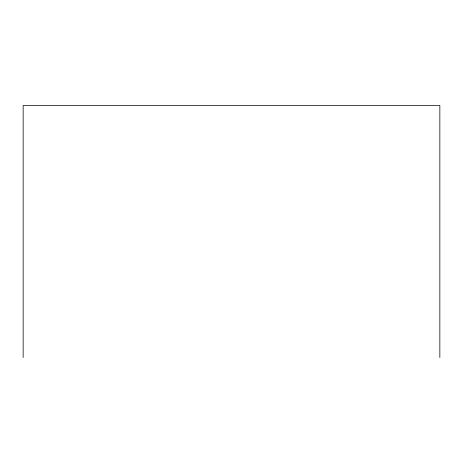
<?xml version="1.0" encoding="UTF-8"?>
<svg xmlns="http://www.w3.org/2000/svg" width="463" height="463" viewBox="0 0 463 463"><rect width="100%" height="100%" fill="white"/><g stroke="black" fill="none" stroke-linecap="round" stroke-linejoin="round"><path stroke-width="0.69" d="M439.85 357.54L439.85 105.46L23.15 105.46L23.15 357.54"/></g></svg>
